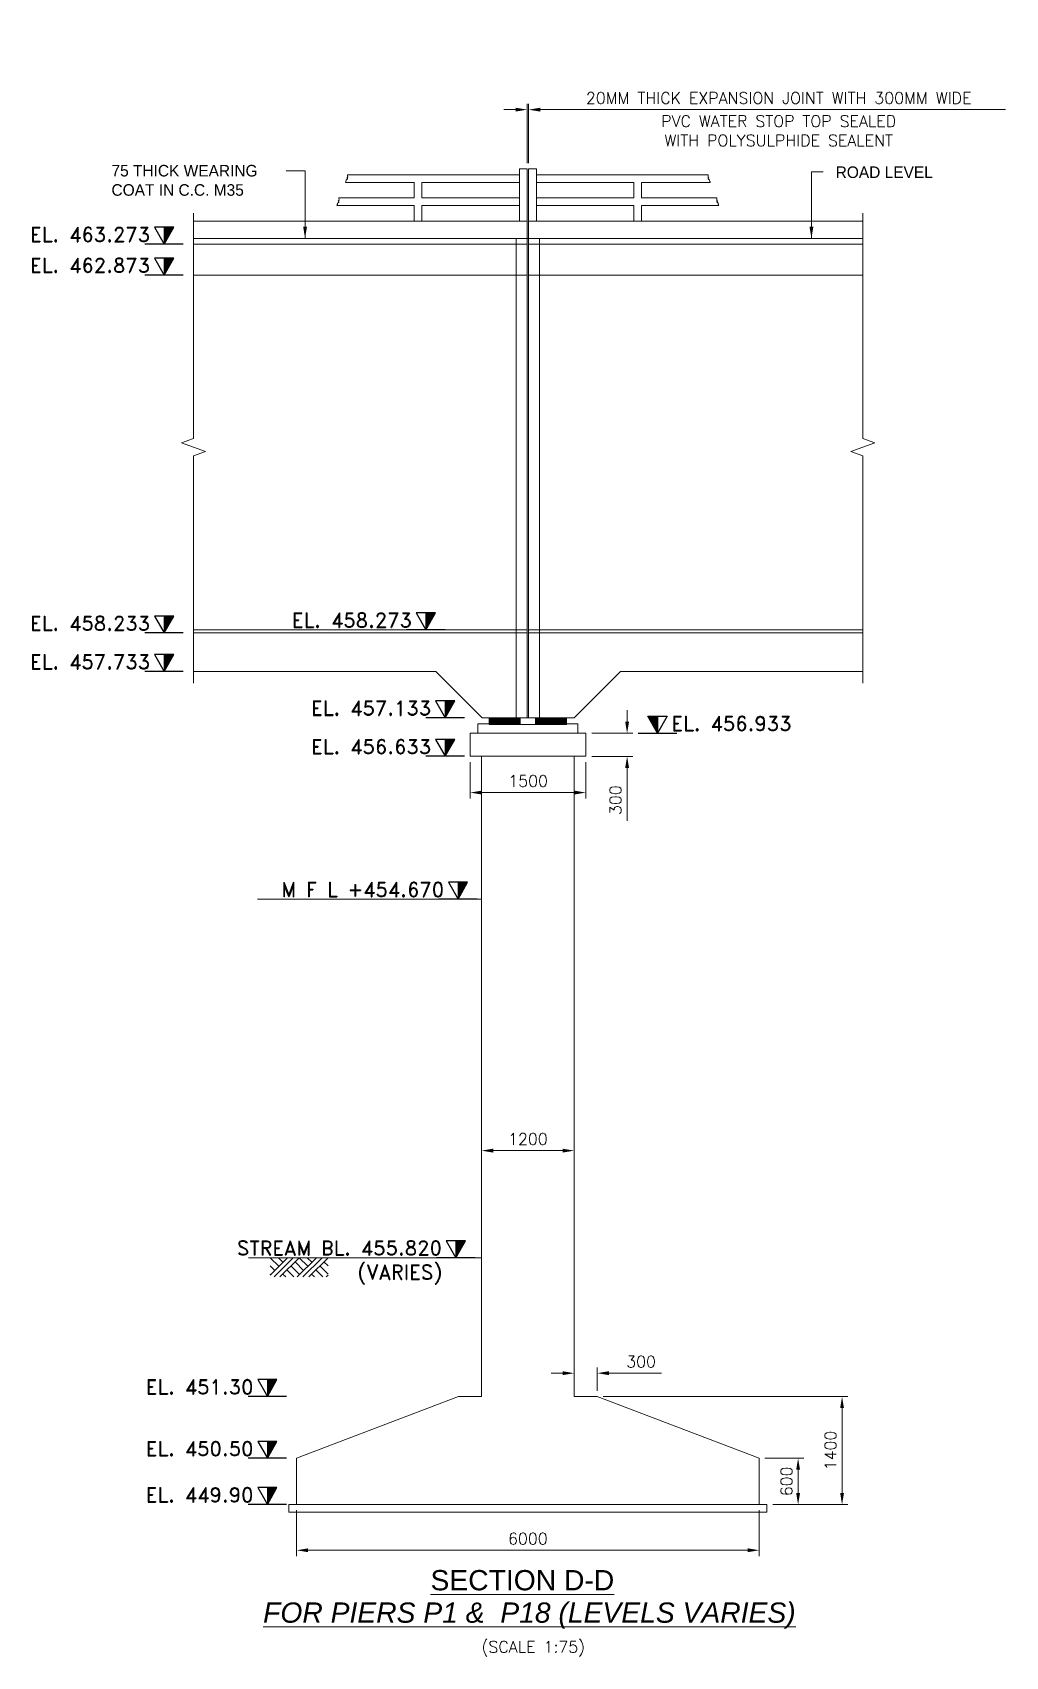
# Model space of a CAD drawing. Extents: x 2542500 to 2835796, y -294794 to -159040.
# Drawn here: x 2715709 to 2728330, y -180109 to -159055 of the extents above; entities that cross this region are included whole.
import ezdxf
from ezdxf.enums import TextEntityAlignment as Align

# ---------------------------------------------------------------- set-up
doc = ezdxf.new("R2010")
doc.units = 0
doc.header["$LTSCALE"] = 8
doc.header["$MEASUREMENT"] = 0
doc.header["$PDMODE"] = 35
doc.linetypes.add('HIDDEN', pattern=[0.375, 0.25, -0.125])
doc.layers.get('0').update_dxf_attribs({"color": 22, "linetype": 'CONTINUOUS'})
doc.layers.get('DEFPOINTS').update_dxf_attribs({"linetype": 'CONTINUOUS'})
for name, color, linetype, lineweight in [('HANDRAIL', 92, 'CONTINUOUS', 15), ('HATCH SOLID', 253, 'CONTINUOUS', 5), ('LEVEL', 6, 'CONTINUOUS', 20), ('P.C.C', 105, 'CONTINUOUS', 9), ('R_DASHED', 183, 'HIDDEN', 9), ('R_DIMENSION', 8, 'CONTINUOUS', 15), ('R_TEXT G', 7, 'CONTINUOUS', 18), ('R_THIN LINE', 252, 'CONTINUOUS', 9), ('SEC MARK', 1, 'CONTINUOUS', 25), ('TEXT', 4, 'CONTINUOUS', 15), ('TEXT G', 7, 'CONTINUOUS', 18)]:
    doc.layers.add(name, color=color, linetype=linetype, lineweight=lineweight)
doc.layers.add('PUMP', color=4, linetype='CONTINUOUS')
doc.layers.add('R_HATCH', color=7, linetype='CONTINUOUS', lineweight=9, true_color=0xd1d1ff)
doc.styles.add('ARIEL', font='arial.ttf')
doc.styles.add('ROMANDS', font='romand.shx')
doc.styles.add('ROMANS', font='romans.shx')
doc.styles.get("Standard").update_dxf_attribs({"font": ''})
doc.styles.get('Standard').set_extended_font_data('Univers')
doc.dimstyles.new('DIM-75', dxfattribs={"dimscale": 75, "dimtxt": 2, "dimasz": 2, "dimexe": 1, "dimexo": 1, "dimgap": 1, "dimtad": 1, "dimdec": 0, "dimzin": 0, "dimdsep": 46, "dimtxsty": 'ROMANS', "dimcen": 1, "dimclrd": 256, "dimclre": 256, "dimclrt": 7, "dimadec": 0, "dimazin": 0, "dimtfac": 1, "dimtdec": 0, "dimtofl": 0, "dimtmove": 0, "dimatfit": 3, "dimfxl": 1, "dimtolj": 1, "dimtzin": 0, "dimlwd": 9, "dimlwe": 5, "dimarcsym": 0})
doc.dimstyles.new('DIM-75$0', dxfattribs={"dimscale": 75, "dimtxt": 2, "dimasz": 2, "dimexe": 1, "dimexo": 1, "dimgap": 1, "dimtad": 1, "dimdec": 0, "dimzin": 0, "dimdsep": 46, "dimtxsty": 'ROMANS', "dimcen": 1, "dimclrd": 256, "dimclre": 256, "dimclrt": 7, "dimadec": 0, "dimazin": 0, "dimtfac": 1, "dimtdec": 0, "dimtofl": 0, "dimtmove": 0, "dimatfit": 3, "dimfxl": 1, "dimtolj": 1, "dimtzin": 0, "dimlwd": 9, "dimlwe": 5, "dimarcsym": 0})
pattern_1 = [(0, (1255611.122, 67845.8764), (0, 6.985), [5.08, -1.905]), (90, (1255611.122, 67845.8764), (-6.985, 4e-16), [5.08, -1.905])]

# ---------------------------------------------------------------- blocks, each defined once
blk = doc.blocks.new('*D51')
at = {"layer": 'DEFPOINTS', "color": 0, "ltscale": 0.13, "transparency": 16777216}
for p in [(2722145, -160055), (2722125, -160824), (2722145, -160824)]:
    blk.add_point(p, dxfattribs=at)
at = {"layer": 'R_DIMENSION', "lineweight": 5, "ltscale": 0.13, "transparency": 16777216}
for p, q in [((2722125, -160749), (2722125, -159980)), ((2722145, -160749), (2722145, -159980))]:
    blk.add_line(p, q, dxfattribs=at)
at = {"layer": 'R_DIMENSION', "lineweight": 9, "ltscale": 0.13, "transparency": 16777216}
for p, q in [((2721975, -160055), (2721825, -160055)), ((2722295, -160055), (2728330, -160055))]:
    blk.add_line(p, q, dxfattribs=at)
at = {"layer": 'R_DIMENSION', "ltscale": 0.13, "transparency": 16777216}
for points in [[(2721975, -160030), (2721975, -160080), (2722125, -160055)], [(2722295, -160030), (2722295, -160080), (2722145, -160055)]]:
    blk.add_solid(points, dxfattribs=at)
at = {"layer": 'R_DIMENSION', "color": 7, "lineweight": 13, "ltscale": 0.13, "transparency": 16777216, "char_height": 150, "attachment_point": 5, "style": 'ROMANS'}
for s, insert in [('\\A1;20MM THICK EXPANSION JOINT WITH 300MM WIDE', (2725388, -159905)), ('\\A1;PVC WATER STOP TOP SEALED \\PWITH POLYSULPHIDE SEALENT', (2725388, -160330))]:
    blk.add_mtext(s, dxfattribs=dict(at, insert=insert))
blk = doc.blocks.new('*D52')
at = {"layer": 'DEFPOINTS', "color": 0, "transparency": 16777216}
for p in [(2722888, -168139), (2722888, -168439), (2723422, -168439)]:
    blk.add_point(p, dxfattribs=at)
at = {"layer": 'R_DIMENSION', "lineweight": 9, "transparency": 16777216}
for p, q in [((2723422, -167989), (2723422, -167839)), ((2723422, -168589), (2723422, -169274))]:
    blk.add_line(p, q, dxfattribs=at)
at = {"layer": 'R_DIMENSION', "lineweight": 5, "transparency": 16777216}
for p, q in [((2722963, -168139), (2723497, -168139)), ((2722963, -168439), (2723497, -168439))]:
    blk.add_line(p, q, dxfattribs=at)
at = {"layer": 'R_DIMENSION', "transparency": 16777216}
for points in [[(2723397, -167989), (2723447, -167989), (2723422, -168139)], [(2723397, -168589), (2723447, -168589), (2723422, -168439)]]:
    blk.add_solid(points, dxfattribs=at)
at = {"layer": 'R_DIMENSION', "color": 7, "transparency": 16777216, "insert": (2723272, -169007), "char_height": 150, "attachment_point": 5, "rotation": 90, "style": 'ROMANS'}
blk.add_mtext('\\A1;300', dxfattribs=at)
blk = doc.blocks.new('jord1')
at = {"layer": 'P.C.C'}
for p, q in [((0, 0), (1.12, -1.12)), ((2.25, 0), (0, -2.25)), ((3, 0), (0.5, -2.5)), ((1.66, -0.59), (1.06, 0)), ((3.75, 0), (1.25, -2.5)), ((6, 0), (3.5, -2.5)), ((3.75, 0), (4.87, -1.12)), ((6.75, 0), (4.25, -2.5)), ((4.81, 0), (5.4, -0.59)), ((7.5, 0), (5, -2.5)), ((5.87, 0), (5.93, -0.06)), ((0, -1.06), (0.59, -1.66)), ((2.16, -1.59), (3.07, -2.5)), ((2.69, -1.06), (3.81, -2.19)), ((3.22, -0.53), (4.34, -1.66)), ((5.91, -1.59), (6.82, -2.5)), ((6.44, -1.06), (7.5, -2.12)), ((6.97, -0.53), (7.5, -1.06)), ((0, -2.12), (0.06, -2.19)), ((1.63, -2.12), (2.01, -2.5)), ((5.38, -2.12), (5.76, -2.5)), ((7.5, -2.25), (7.25, -2.5))]:
    blk.add_line(p, q, dxfattribs=at)
blk = doc.blocks.new('A$C71181FDA')
at = {"layer": 'HATCH SOLID', "ltscale": 100}
blk.add_hatch(color=256, dxfattribs=at).paths.add_polyline_path([(948, 0), (948, 828), (474, 828)])
at = {"layer": 'SEC MARK'}
for p, q in [((948, 828), (948, 0)), ((0, 0), (1896, 0))]:
    blk.add_line(p, q, dxfattribs=at)
blk.add_lwpolyline([(948, 0), (474, 828), (1422, 828), (948, 0)], dxfattribs=at)
blk = doc.blocks.new('*D53')
at = {"layer": 'DEFPOINTS', "color": 0, "transparency": 16777216}
for p in [(2725135, -177539), (2725640, -177539), (2725235, -178139)]:
    blk.add_point(p, dxfattribs=at)
at = {"layer": 'R_DIMENSION', "lineweight": 5, "transparency": 16777216}
for p, q in [((2725210, -177539), (2725715, -177539)), ((2725310, -178139), (2725715, -178139))]:
    blk.add_line(p, q, dxfattribs=at)
at = {"layer": 'R_DIMENSION', "lineweight": 9, "transparency": 16777216}
blk.add_line((2725640, -177989), (2725640, -177689), dxfattribs=at)
at = {"layer": 'R_DIMENSION', "transparency": 16777216}
for points in [[(2725615, -177689), (2725665, -177689), (2725640, -177539)], [(2725615, -177989), (2725665, -177989), (2725640, -178139)]]:
    blk.add_solid(points, dxfattribs=at)
at = {"layer": 'R_DIMENSION', "color": 7, "transparency": 16777216, "insert": (2725490, -177839), "char_height": 150, "attachment_point": 5, "rotation": 90, "style": 'ROMANS'}
blk.add_mtext('\\A1;600', dxfattribs=at)
blk = doc.blocks.new('*D54')
at = {"layer": 'DEFPOINTS', "color": 0, "transparency": 16777216}
for p in [(2723035, -176739), (2726210, -176739), (2725235, -178139)]:
    blk.add_point(p, dxfattribs=at)
at = {"layer": 'R_DIMENSION', "lineweight": 5, "transparency": 16777216}
for p, q in [((2723110, -176739), (2726285, -176739)), ((2725310, -178139), (2726285, -178139))]:
    blk.add_line(p, q, dxfattribs=at)
at = {"layer": 'R_DIMENSION', "lineweight": 9, "transparency": 16777216}
blk.add_line((2726210, -177989), (2726210, -176889), dxfattribs=at)
at = {"layer": 'R_DIMENSION', "transparency": 16777216}
for points in [[(2726185, -176889), (2726235, -176889), (2726210, -176739)], [(2726185, -177989), (2726235, -177989), (2726210, -178139)]]:
    blk.add_solid(points, dxfattribs=at)
at = {"layer": 'R_DIMENSION', "color": 7, "transparency": 16777216, "insert": (2726060, -177439), "char_height": 150, "attachment_point": 5, "rotation": 90, "style": 'ROMANS'}
blk.add_mtext('\\A1;1400', dxfattribs=at)
blk = doc.blocks.new('*D55')
at = {"layer": 'DEFPOINTS', "color": 0, "transparency": 16777216}
for p in [(2719135, -178139), (2725135, -178139), (2725135, -178732)]:
    blk.add_point(p, dxfattribs=at)
at = {"layer": 'R_DIMENSION', "lineweight": 5, "transparency": 16777216}
for p, q in [((2719135, -178214), (2719135, -178807)), ((2725135, -178214), (2725135, -178807))]:
    blk.add_line(p, q, dxfattribs=at)
at = {"layer": 'R_DIMENSION', "lineweight": 9, "transparency": 16777216}
blk.add_line((2719285, -178732), (2724985, -178732), dxfattribs=at)
at = {"layer": 'R_DIMENSION', "transparency": 16777216}
for points in [[(2719285, -178707), (2719285, -178757), (2719135, -178732)], [(2724985, -178707), (2724985, -178757), (2725135, -178732)]]:
    blk.add_solid(points, dxfattribs=at)
at = {"layer": 'R_DIMENSION', "color": 7, "transparency": 16777216, "insert": (2722135, -178582), "char_height": 150, "attachment_point": 5, "style": 'ROMANS'}
blk.add_mtext('\\A1;6000', dxfattribs=at)
blk = doc.blocks.new('*D56')
at = {"layer": 'DEFPOINTS', "color": 0, "transparency": 16777216}
for p in [(2723035, -176436), (2722735, -176739), (2723035, -176739)]:
    blk.add_point(p, dxfattribs=at)
at = {"layer": 'R_DIMENSION', "lineweight": 9, "transparency": 16777216}
for p, q in [((2722585, -176436), (2722435, -176436)), ((2723185, -176436), (2723870, -176436))]:
    blk.add_line(p, q, dxfattribs=at)
at = {"layer": 'R_DIMENSION', "lineweight": 5, "transparency": 16777216}
for p, q in [((2722735, -176664), (2722735, -176361)), ((2723035, -176664), (2723035, -176361))]:
    blk.add_line(p, q, dxfattribs=at)
at = {"layer": 'R_DIMENSION', "transparency": 16777216}
for points in [[(2722585, -176411), (2722585, -176461), (2722735, -176436)], [(2723185, -176411), (2723185, -176461), (2723035, -176436)]]:
    blk.add_solid(points, dxfattribs=at)
at = {"layer": 'R_DIMENSION', "color": 7, "transparency": 16777216, "insert": (2723603, -176286), "char_height": 150, "attachment_point": 5, "style": 'ROMANS'}
blk.add_mtext('\\A1;300', dxfattribs=at)
blk = doc.blocks.new('*D57')
at = {"layer": 'DEFPOINTS', "color": 0, "transparency": 16777216}
for p in [(2722735, -173551), (2721535, -173950), (2722735, -173950)]:
    blk.add_point(p, dxfattribs=at)
at = {"layer": 'R_DIMENSION', "lineweight": 5, "transparency": 16777216}
for p, q in [((2721535, -173875), (2721535, -173476)), ((2722735, -173875), (2722735, -173476))]:
    blk.add_line(p, q, dxfattribs=at)
at = {"layer": 'R_DIMENSION', "lineweight": 9, "transparency": 16777216}
blk.add_line((2721685, -173551), (2722585, -173551), dxfattribs=at)
at = {"layer": 'R_DIMENSION', "transparency": 16777216}
for points in [[(2721685, -173526), (2721685, -173576), (2721535, -173551)], [(2722585, -173526), (2722585, -173576), (2722735, -173551)]]:
    blk.add_solid(points, dxfattribs=at)
at = {"layer": 'R_DIMENSION', "color": 7, "transparency": 16777216, "insert": (2722135, -173401), "char_height": 150, "attachment_point": 5, "style": 'ROMANS'}
blk.add_mtext('\\A1;1200', dxfattribs=at)
blk = doc.blocks.new('*D58')
at = {"layer": 'DEFPOINTS', "color": 0, "transparency": 16777216}
for p in [(2721388, -168439), (2722888, -168439), (2722888, -168909)]:
    blk.add_point(p, dxfattribs=at)
at = {"layer": 'R_DIMENSION', "lineweight": 5, "transparency": 16777216}
for p, q in [((2721388, -168514), (2721388, -168984)), ((2722888, -168514), (2722888, -168984))]:
    blk.add_line(p, q, dxfattribs=at)
at = {"layer": 'R_DIMENSION', "lineweight": 9, "transparency": 16777216}
blk.add_line((2721538, -168909), (2722738, -168909), dxfattribs=at)
at = {"layer": 'R_DIMENSION', "transparency": 16777216}
for points in [[(2721538, -168884), (2721538, -168934), (2721388, -168909)], [(2722738, -168884), (2722738, -168934), (2722888, -168909)]]:
    blk.add_solid(points, dxfattribs=at)
at = {"layer": 'R_DIMENSION', "color": 7, "transparency": 16777216, "insert": (2722138, -168759), "char_height": 150, "attachment_point": 5, "style": 'ROMANS'}
blk.add_mtext('\\A1;1500', dxfattribs=at)

msp = doc.modelspace()

# ---------------------------------------------------------------- hatches: boundary and pattern name
at = {"layer": 'R_HATCH', "lineweight": 13, "ltscale": 0.13}
h = msp.add_hatch(dxfattribs=at)
h.set_pattern_fill('ANGLE', color=256)
h.set_pattern_definition(pattern_1)
h.paths.add_polyline_path([(2722034.7, -168024.8), (2722034.7, -167938.8), (2721634.7, -167938.8), (2721634.7, -168024.8)])
h = msp.add_hatch(dxfattribs=at)
h.set_pattern_fill('ANGLE', color=256)
h.set_pattern_definition(pattern_1)
h.paths.add_polyline_path([(2722234.7, -168024.8), (2722234.7, -167938.8), (2722634.7, -167938.8), (2722634.7, -168024.8)])

# ---------------------------------------------------------------- linework, layer by layer
at = {"lineweight": 13, "ltscale": 0.13}
for p, q in [((2717796.8, -161723.8), (2722124.7, -161723.8)), ((2717796.8, -161798.8), (2722124.7, -161798.8)), ((2722124.7, -161723.8), (2722124.7, -167938.8)), ((2722144.7, -161723.8), (2722144.7, -167938.8)), ((2722144.7, -161723.8), (2726479.7, -161723.8)), ((2726479.7, -161798.8), (2722144.7, -161798.8)), ((2717796.8, -162198.8), (2722124.7, -162198.8)), ((2726479.7, -162198.8), (2722144.7, -162198.8)), ((2717796.8, -166798.8), (2722124.7, -166798.8)), ((2717796.8, -166838.8), (2722124.7, -166838.8)), ((2726479.7, -166798.8), (2722144.7, -166798.8)), ((2726479.7, -166838.8), (2722144.7, -166838.8)), ((2717796.8, -167338.8), (2720941.8, -167338.8)), ((2720941.8, -167338.8), (2721541.8, -167938.8)), ((2723334.7, -167338.8), (2722734.7, -167938.8)), ((2726479.7, -167338.8), (2723334.7, -167338.8)), ((2721541.8, -167938.8), (2722124.7, -167938.8)), ((2721634.7, -168024.8), (2721634.7, -167938.8)), ((2721634.7, -167938.8), (2722034.7, -167938.8)), ((2722034.7, -167938.8), (2722034.7, -168024.8)), ((2722734.7, -167938.8), (2722144.7, -167938.8)), ((2722234.7, -167938.8), (2722234.7, -168024.8)), ((2722634.7, -167938.8), (2722234.7, -167938.8)), ((2722634.7, -168024.8), (2722634.7, -167938.8)), ((2721388.3, -168138.8), (2722888.3, -168138.8)), ((2721388.3, -168438.8), (2721388.3, -168138.8)), ((2721484.7, -168018.8), (2721484.7, -168138.8)), ((2721628.7, -168018.8), (2721484.7, -168018.8)), ((2721484.7, -168138.8), (2722184.7, -168138.8)), ((2721628.7, -168018.8), (2721634.7, -168024.8)), ((2721634.7, -168024.8), (2722634.7, -168024.8)), ((2722640.7, -168018.8), (2722634.7, -168024.8)), ((2722640.7, -168018.8), (2722784.7, -168018.8)), ((2722784.7, -168018.8), (2722784.7, -168138.8)), ((2722888.3, -168438.8), (2722888.3, -168138.8)), ((2721388.3, -168438.8), (2722888.3, -168438.8)), ((2721534.7, -168438.8), (2721534.7, -176738.8)), ((2722734.7, -168438.8), (2722734.7, -176738.8)), ((2721534.7, -174938.8), (2718510.7, -174938.8)), ((2719134.7, -177538.8), (2721234.7, -176738.8)), ((2721234.7, -176738.8), (2721534.7, -176738.8)), ((2722734.7, -176738.8), (2723034.7, -176738.8)), ((2725134.7, -177538.8), (2723034.7, -176738.8)), ((2719134.7, -178138.8), (2719134.7, -177538.8)), ((2725134.7, -178138.8), (2725134.7, -177538.8)), ((2719134.7, -178138.8), (2725134.7, -178138.8))]:
    msp.add_line(p, q, dxfattribs=at)
at = {"lineweight": 13, "ltscale": 0.13, "flags": 128}
for points in [[(2717796.8, -167488.8), (2717796.8, -164541.7), (2717951.3, -164485.4), (2717642.2, -164372.9), (2717796.8, -164316.7), (2717796.8, -161398.8)], [(2726479.7, -167488.8), (2726479.7, -164541.7), (2726325.2, -164485.4), (2726634.3, -164372.9), (2726479.7, -164316.7), (2726479.7, -161398.8)]]:
    msp.add_lwpolyline(points, dxfattribs=at)
at = {"layer": 'HANDRAIL', "flags": 128}
for points in [[(2722024.7, -160823.8), (2722124.7, -160823.8)], [(2722024.7, -160823.8), (2722024.7, -161498.8)], [(2722124.7, -161723.8), (2722124.7, -160823.8)], [(2722244.7, -160823.8), (2722144.7, -160823.8)], [(2722144.7, -161723.8), (2722144.7, -160823.8)], [(2722244.7, -160823.8), (2722244.7, -161498.8)], [(2719769.6, -160998.8), (2720658.7, -160998.8)], [(2719794.9, -160898.8), (2722024.7, -160898.8)], [(2720658.7, -160998.8), (2720658.7, -161198.8)], [(2720758.7, -160998.8), (2722024.7, -160998.8)], [(2720758.7, -160998.8), (2720758.7, -161198.8)], [(2724474.4, -160898.8), (2722244.7, -160898.8)], [(2723510.7, -160998.8), (2722244.7, -160998.8)], [(2723510.7, -160998.8), (2723510.7, -161198.8)], [(2724499.7, -160998.8), (2723610.7, -160998.8)], [(2723610.7, -160998.8), (2723610.7, -161198.8)], [(2719682.8, -161198.8), (2720658.7, -161198.8)], [(2720758.7, -161198.8), (2722024.7, -161198.8)], [(2723510.7, -161198.8), (2722244.7, -161198.8)], [(2724586.5, -161198.8), (2723610.7, -161198.8)], [(2719657.5, -161298.8), (2720658.7, -161298.8)], [(2720658.7, -161298.8), (2720658.7, -161498.8)], [(2720758.7, -161298.8), (2722024.7, -161298.8)], [(2720758.7, -161298.8), (2720758.7, -161498.8)], [(2723510.7, -161298.8), (2722244.7, -161298.8)], [(2723510.7, -161298.8), (2723510.7, -161498.8)], [(2724611.8, -161298.8), (2723610.7, -161298.8)], [(2723610.7, -161298.8), (2723610.7, -161498.8)], [(2717796.8, -161498.8), (2722124.7, -161498.8)], [(2722144.7, -161498.8), (2726479.7, -161498.8)]]:
    msp.add_lwpolyline(points, dxfattribs=at)
at = {"layer": 'HANDRAIL'}
for points in [[(2719794.9, -160898.8), (2719794.6, -160902.3), (2719794.5, -160905.8), (2719794.5, -160907.6), (2719794.6, -160909.5), (2719794.9, -160911.8), (2719795.2, -160913.2), (2719797, -160920.8), (2719797.4, -160922.7), (2719797.7, -160924.5), (2719797.8, -160926.3), (2719797.6, -160928), (2719797.5, -160928.9), (2719797.2, -160929.7), (2719796.9, -160930.5), (2719796.5, -160931.3), (2719796.1, -160932.1), (2719795.6, -160932.7), (2719794.8, -160933.5), (2719794.1, -160934.2), (2719790.9, -160936.9), (2719789.4, -160938.1), (2719788.8, -160938.8), (2719788.3, -160939.4), (2719788, -160940), (2719787.8, -160940.7), (2719787.7, -160941.2), (2719787.9, -160942), (2719788.2, -160942.7), (2719788.6, -160943.4), (2719789.2, -160944.2), (2719789.9, -160944.9), (2719791.4, -160946.3), (2719793, -160947.7), (2719794.4, -160949.1), (2719795.1, -160949.8), (2719795.6, -160950.5), (2719796, -160951.2), (2719796.2, -160951.7), (2719796.3, -160952.4), (2719796.3, -160953), (2719796.1, -160953.6), (2719795.7, -160954.2), (2719795.2, -160954.7), (2719794.7, -160955.3), (2719794, -160955.8), (2719793.3, -160956.4), (2719791.6, -160957.4), (2719789.7, -160958.5), (2719787.8, -160959.7), (2719785.9, -160960.9), (2719784.1, -160962.1), (2719783.2, -160962.8), (2719782.5, -160963.4), (2719781.8, -160964.2), (2719781.2, -160964.9), (2719780.1, -160966.4), (2719779.3, -160968), (2719778.7, -160969.7), (2719778.2, -160971.4), (2719777.3, -160975.2), (2719775.5, -160981.8), (2719774.4, -160985.2), (2719772.1, -160992), (2719769.6, -160998.8)], [(2724474.4, -160898.8), (2724474.7, -160902.3), (2724474.9, -160905.8), (2724474.8, -160907.6), (2724474.7, -160909.5), (2724474.4, -160911.8), (2724474.2, -160913.2), (2724472.3, -160920.8), (2724471.9, -160922.7), (2724471.6, -160924.5), (2724471.6, -160926.3), (2724471.7, -160928), (2724471.9, -160928.9), (2724472.1, -160929.7), (2724472.4, -160930.5), (2724472.8, -160931.3), (2724473.3, -160932.1), (2724473.8, -160932.7), (2724474.5, -160933.5), (2724475.2, -160934.2), (2724478.4, -160936.9), (2724479.9, -160938.1), (2724480.5, -160938.8), (2724481, -160939.4), (2724481.4, -160940), (2724481.6, -160940.7), (2724481.6, -160941.2), (2724481.5, -160942), (2724481.1, -160942.7), (2724480.7, -160943.4), (2724480.1, -160944.2), (2724479.4, -160944.9), (2724477.9, -160946.3), (2724476.4, -160947.7), (2724474.9, -160949.1), (2724474.3, -160949.8), (2724473.7, -160950.5), (2724473.3, -160951.2), (2724473.1, -160951.7), (2724473, -160952.4), (2724473.1, -160953), (2724473.3, -160953.6), (2724473.6, -160954.2), (2724474.1, -160954.7), (2724474.6, -160955.3), (2724475.3, -160955.8), (2724476.1, -160956.4), (2724477.7, -160957.4), (2724479.6, -160958.5), (2724481.5, -160959.7), (2724483.5, -160960.9), (2724485.3, -160962.1), (2724486.1, -160962.8), (2724486.8, -160963.4), (2724487.5, -160964.2), (2724488.2, -160964.9), (2724489.2, -160966.4), (2724490, -160968), (2724490.6, -160969.7), (2724491.1, -160971.4), (2724492.1, -160975.2), (2724493.9, -160981.8), (2724494.9, -160985.2), (2724497.3, -160992), (2724499.7, -160998.8)], [(2719682.8, -161198.8), (2719682.5, -161202.3), (2719682.4, -161205.8), (2719682.4, -161207.6), (2719682.5, -161209.5), (2719682.8, -161211.8), (2719683.1, -161213.2), (2719685, -161220.8), (2719685.4, -161222.7), (2719685.6, -161224.5), (2719685.7, -161226.3), (2719685.6, -161228), (2719685.4, -161228.9), (2719685.2, -161229.7), (2719684.8, -161230.5), (2719684.5, -161231.3), (2719684, -161232.1), (2719683.5, -161232.7), (2719682.8, -161233.5), (2719682, -161234.2), (2719678.8, -161236.9), (2719677.4, -161238.1), (2719676.8, -161238.8), (2719676.3, -161239.4), (2719675.9, -161240), (2719675.7, -161240.7), (2719675.6, -161241.2), (2719675.8, -161242), (2719676.1, -161242.7), (2719676.6, -161243.4), (2719677.1, -161244.2), (2719677.8, -161244.9), (2719679.3, -161246.3), (2719680.9, -161247.7), (2719682.4, -161249.1), (2719683, -161249.8), (2719683.5, -161250.5), (2719683.9, -161251.2), (2719684.1, -161251.7), (2719684.3, -161252.4), (2719684.2, -161253), (2719684, -161253.6), (2719683.6, -161254.2), (2719683.2, -161254.7), (2719682.6, -161255.3), (2719681.9, -161255.8), (2719681.2, -161256.4), (2719679.5, -161257.4), (2719677.6, -161258.5), (2719675.7, -161259.7), (2719673.8, -161260.9), (2719672, -161262.1), (2719671.2, -161262.8), (2719670.4, -161263.4), (2719669.7, -161264.2), (2719669.1, -161264.9), (2719668.1, -161266.4), (2719667.3, -161268), (2719666.6, -161269.7), (2719666.1, -161271.4), (2719665.2, -161275.2), (2719663.4, -161281.8), (2719662.3, -161285.2), (2719660, -161292), (2719657.5, -161298.8)], [(2724586.5, -161198.8), (2724586.8, -161202.3), (2724586.9, -161205.8), (2724586.9, -161207.6), (2724586.8, -161209.5), (2724586.5, -161211.8), (2724586.2, -161213.2), (2724584.4, -161220.8), (2724584, -161222.7), (2724583.7, -161224.5), (2724583.6, -161226.3), (2724583.8, -161228), (2724583.9, -161228.9), (2724584.2, -161229.7), (2724584.5, -161230.5), (2724584.9, -161231.3), (2724585.3, -161232.1), (2724585.8, -161232.7), (2724586.6, -161233.5), (2724587.3, -161234.2), (2724590.5, -161236.9), (2724592, -161238.1), (2724592.6, -161238.8), (2724593.1, -161239.4), (2724593.4, -161240), (2724593.6, -161240.7), (2724593.7, -161241.2), (2724593.5, -161242), (2724593.2, -161242.7), (2724592.8, -161243.4), (2724592.2, -161244.2), (2724591.5, -161244.9), (2724590, -161246.3), (2724588.4, -161247.7), (2724587, -161249.1), (2724586.3, -161249.8), (2724585.8, -161250.5), (2724585.4, -161251.2), (2724585.2, -161251.7), (2724585.1, -161252.4), (2724585.1, -161253), (2724585.3, -161253.6), (2724585.7, -161254.2), (2724586.2, -161254.7), (2724586.7, -161255.3), (2724587.4, -161255.8), (2724588.1, -161256.4), (2724589.8, -161257.4), (2724591.7, -161258.5), (2724593.6, -161259.7), (2724595.5, -161260.9), (2724597.3, -161262.1), (2724598.2, -161262.8), (2724598.9, -161263.4), (2724599.6, -161264.2), (2724600.2, -161264.9), (2724601.3, -161266.4), (2724602.1, -161268), (2724602.7, -161269.7), (2724603.2, -161271.4), (2724604.2, -161275.2), (2724606, -161281.8), (2724607, -161285.2), (2724609.3, -161292), (2724611.8, -161298.8)]]:
    msp.add_lwpolyline(points, dxfattribs=at)
at = {"layer": 'P.C.C'}
msp.add_lwpolyline([(2719034.7, -178138.8), (2725234.7, -178138.8), (2725234.7, -178238.8), (2719034.7, -178238.8)], close=True, dxfattribs=at)
at = {"layer": 'R_DASHED'}
msp.add_line((2721534.7, -170290.8), (2718624.7, -170290.8), dxfattribs=at)
at = {"layer": 'R_DASHED', "flags": 128}
msp.add_lwpolyline([(2721984.7, -161723.8), (2722284.7, -161723.8), (2722284.7, -167938.8), (2721984.7, -167938.8)], close=True, dxfattribs=at)

# ---------------------------------------------------------------- block references
at = {"layer": 'PUMP', "yscale": 0.2641899612754806, "zscale": 0.2641899612754806}
for p, xscale in [((2717665.7, -161798.8), -0.2641899612754806), ((2717665.7, -162198.8), -0.2641899612754806), ((2717665.7, -166838.8), -0.2641899612754806), ((2721062, -166798.8), -0.2641899612754806), ((2717665.7, -167338.8), -0.2641899612754806), ((2721311.4, -167938.8), -0.2641899612754806), ((2723566.3, -168138.8), 0.2641899612754806), ((2721311.4, -168438.8), -0.2641899612754806), ((2721479, -170290.8), -0.2641899612754806), ((2721450.2, -174938.8), -0.2641899612754806), ((2719005.9, -176738.8), -0.2641899612754806), ((2719005.9, -177538.8), -0.2641899612754806), ((2719005.9, -178138.8), -0.2641899612754806)]:
    msp.add_blockref('A$C71181FDA', p, dxfattribs=dict(at, xscale=xscale))
at = {"layer": 'R_THIN LINE', "xscale": 100, "yscale": 100, "zscale": 100}
msp.add_blockref('jord1', (2718792.3, -174938.8), dxfattribs=at)

# ---------------------------------------------------------------- texts
at = {"layer": 'LEVEL', "char_height": 187.5, "style": 'ROMANDS'}
for s, insert, attachment_point in [('EL. 463.273', (2717235.8, -161580), 3), ('EL. 462.873', (2717235.8, -161980), 3), ('EL. 458.233', (2717235.8, -166620), 3), ('EL. 458.273', (2720632.1, -166580), 3), ('EL. 457.733', (2717235.8, -167120), 3), ('EL. 457.133', (2720881.4, -167720), 3), ('EL. 456.933', (2723996.3, -167920), 1), ('EL. 456.633', (2720881.4, -168220), 3), ('M F L +454.670', (2721049.1, -170072), 3), ('STREAM BL. 455.820 \\P(VARIES)', (2721020.2, -174720), 3), ('EL. 451.30', (2718576, -176520), 3), ('EL. 450.50', (2718576, -177320), 3), ('EL. 449.90', (2718576, -177920), 3)]:
    msp.add_mtext(s, dxfattribs=dict(at, insert=insert, attachment_point=attachment_point))
at = {"layer": 'R_TEXT G', "lineweight": 13, "ltscale": 0.13, "insert": (2716734.2, -161173.6), "char_height": 150, "width": 2410.45, "attachment_point": 7}
msp.add_mtext('\\A1;75 THICK WEARING COAT IN C.C. M35', dxfattribs=at)
at = {"layer": 'R_TEXT G', "lineweight": 13, "ltscale": 0.13, "insert": (2726127, -160791.2), "char_height": 150, "attachment_point": 1}
msp.add_mtext('\\A1;ROAD LEVEL', dxfattribs=at)
at = {"layer": 'TEXT', "color": 1, "lineweight": 13, "char_height": 262.5, "width": 7433.008, "attachment_point": 8, "style": 'ARIEL'}
for s, insert in [('{\\LSECTION D-D}', (2722063.6, -179254.8)), ('{\\fArial|b0|i1|c0|p34;\\LFOR PIERS P1 &  P18 (LEVELS VARIES)}', (2722154.4, -179750.2))]:
    msp.add_mtext(s, dxfattribs=dict(at, insert=insert))
at = {"layer": 'TEXT G', "style": 'ROMANS'}
msp.add_text('(SCALE 1:75)', height=150, dxfattribs=at).set_placement((2722205.5, -179909.4), align=Align.TOP_CENTER)

# ---------------------------------------------------------------- dimensions: what is measured, and where the dimension line sits
at = {"layer": 'R_DIMENSION', "lineweight": 13, "ltscale": 0.13}
dim = msp.add_linear_dim(base=(2722144.7, -160054.5), p1=(2722124.7, -160823.8), p2=(2722144.7, -160823.8), text='20MM THICK EXPANSION JOINT WITH 300MM WIDE\\XPVC WATER STOP TOP SEALED \\PWITH POLYSULPHIDE SEALENT', dimstyle='DIM-75$0', dxfattribs=at)
dim.commit()
dim.dimension.update_dxf_attribs({"geometry": '*D51', "text_midpoint": (2725387.5, -160054.5)})
at = {"layer": 'R_DIMENSION'}
for base, p1, p2, picture, middle in [((2723421.9, -168438.8), (2722888.3, -168138.8), (2722888.3, -168438.8), '*D52', (2723271.9, -169006.6)), ((2726210, -176738.8), (2725234.7, -178138.8), (2723034.7, -176738.8), '*D54', (2726060, -177438.8)), ((2725640, -177538.8), (2725234.7, -178138.8), (2725134.7, -177538.8), '*D53', (2725490, -177838.8))]:
    dim = msp.add_linear_dim(base=base, p1=p1, p2=p2, angle=90, dimstyle='DIM-75$0', dxfattribs=at)
    dim.commit()
    dim.dimension.update_dxf_attribs({"geometry": picture, "text_midpoint": middle})
for base, p1, p2, picture, middle in [((2722888.3, -168909), (2721388.3, -168438.8), (2722888.3, -168438.8), '*D58', (2722138.3, -168759)), ((2722734.7, -173551), (2721534.7, -173950), (2722734.7, -173950), '*D57', (2722134.7, -173401)), ((2723034.7, -176436), (2722734.7, -176738.8), (2723034.7, -176738.8), '*D56', (2723602.5, -176286)), ((2725134.7, -178732), (2719134.7, -178138.8), (2725134.7, -178138.8), '*D55', (2722134.7, -178582))]:
    dim = msp.add_linear_dim(base=base, p1=p1, p2=p2, dimstyle='DIM-75$0', dxfattribs=at)
    dim.commit()
    dim.dimension.update_dxf_attribs({"geometry": picture, "text_midpoint": middle})

# ---------------------------------------------------------------- leaders
at = {"layer": 'R_DIMENSION', "lineweight": 13, "ltscale": 0.13}
for points in [[(2719244.9, -161723.8), (2719244.9, -160846.4), (2718999.4, -160846.4)], [(2725812.9, -161723.8), (2725812.9, -160860.5), (2725965.1, -160860.5)]]:
    msp.add_leader(points, dimstyle='DIM-75', dxfattribs=at)

doc.saveas('drawing.dxf')
